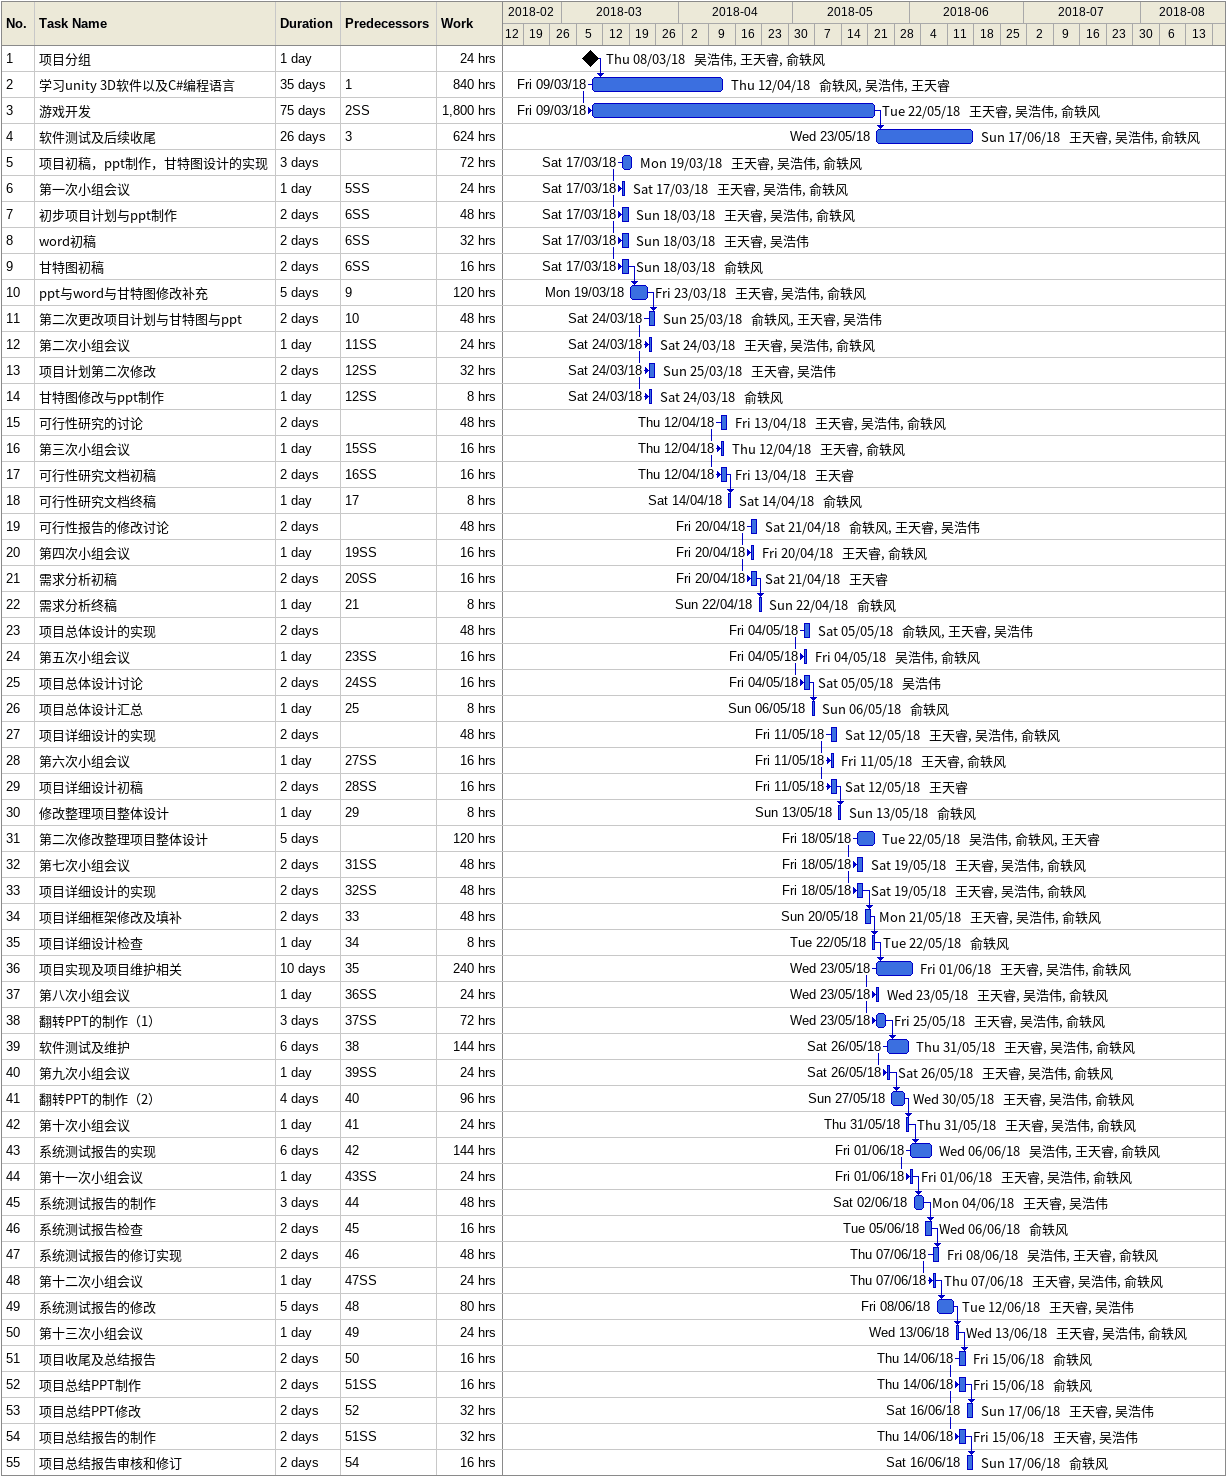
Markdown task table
| ID | Task | Duration | Start | Finish | Predecessors | Resources | Work (h) |
|---|---|---|---|---|---|---|---|
| 1 | 项目分组 | 1d | 2018-03-08 | 2018-03-08 |  | 吴浩伟, 王天睿, 俞轶风 | 24 |
| 2 | 学习unity 3D软件以及C#编程语言 | 35d | 2018-03-09 | 2018-04-12 | 1 | 俞轶风, 吴浩伟, 王天睿 | 840 |
| 3 | 游戏开发 | 75d | 2018-03-09 | 2018-05-22 | 2SS | 王天睿, 吴浩伟, 俞轶风 | 1800 |
| 4 | 软件测试及后续收尾 | 26d | 2018-05-23 | 2018-06-17 | 3 | 王天睿, 吴浩伟, 俞轶风 | 624 |
| 5 | 项目初稿，ppt制作，甘特图设计的实现 | 3d | 2018-03-17 | 2018-03-19 |  | 王天睿, 吴浩伟, 俞轶风 | 72 |
| 6 | 第一次小组会议 | 1d | 2018-03-17 | 2018-03-17 | 5SS | 王天睿, 吴浩伟, 俞轶风 | 24 |
| 7 | 初步项目计划与ppt制作 | 2d | 2018-03-17 | 2018-03-18 | 6SS | 王天睿, 吴浩伟, 俞轶风 | 48 |
| 8 | word初稿 | 2d | 2018-03-17 | 2018-03-18 | 6SS | 王天睿, 吴浩伟 | 32 |
| 9 | 甘特图初稿 | 2d | 2018-03-17 | 2018-03-18 | 6SS | 俞轶风 | 16 |
| 10 | ppt与word与甘特图修改补充 | 5d | 2018-03-19 | 2018-03-23 | 9 | 王天睿, 吴浩伟, 俞轶风 | 120 |
| 11 | 第二次更改项目计划与甘特图与ppt | 2d | 2018-03-24 | 2018-03-25 | 10 | 俞轶风, 王天睿, 吴浩伟 | 48 |
| 12 | 第二次小组会议 | 1d | 2018-03-24 | 2018-03-24 | 11SS | 王天睿, 吴浩伟, 俞轶风 | 24 |
| 13 | 项目计划第二次修改 | 2d | 2018-03-24 | 2018-03-25 | 12SS | 王天睿, 吴浩伟 | 32 |
| 14 | 甘特图修改与ppt制作 | 1d | 2018-03-24 | 2018-03-24 | 12SS | 俞轶风 | 8 |
| 15 | 可行性研究的讨论 | 2d | 2018-04-12 | 2018-04-13 |  | 王天睿, 吴浩伟, 俞轶风 | 48 |
| 16 | 第三次小组会议 | 1d | 2018-04-12 | 2018-04-12 | 15SS | 王天睿, 俞轶风 | 16 |
| 17 | 可行性研究文档初稿 | 2d | 2018-04-12 | 2018-04-13 | 16SS | 王天睿 | 16 |
| 18 | 可行性研究文档终稿 | 1d | 2018-04-14 | 2018-04-14 | 17 | 俞轶风 | 8 |
| 19 | 可行性报告的修改讨论 | 2d | 2018-04-20 | 2018-04-21 |  | 俞轶风, 王天睿, 吴浩伟 | 48 |
| 20 | 第四次小组会议 | 1d | 2018-04-20 | 2018-04-20 | 19SS | 王天睿, 俞轶风 | 16 |
| 21 | 需求分析初稿 | 2d | 2018-04-20 | 2018-04-21 | 20SS | 王天睿 | 16 |
| 22 | 需求分析终稿 | 1d | 2018-04-22 | 2018-04-22 | 21 | 俞轶风 | 8 |
| 23 | 项目总体设计的实现 | 2d | 2018-05-04 | 2018-05-05 |  | 俞轶风, 王天睿, 吴浩伟 | 48 |
| 24 | 第五次小组会议 | 1d | 2018-05-04 | 2018-05-04 | 23SS | 吴浩伟, 俞轶风 | 16 |
| 25 | 项目总体设计讨论 | 2d | 2018-05-04 | 2018-05-05 | 24SS | 吴浩伟 | 16 |
| 26 | 项目总体设计汇总 | 1d | 2018-05-06 | 2018-05-06 | 25 | 俞轶风 | 8 |
| 27 | 项目详细设计的实现 | 2d | 2018-05-11 | 2018-05-12 |  | 王天睿, 吴浩伟, 俞轶风 | 48 |
| 28 | 第六次小组会议 | 1d | 2018-05-11 | 2018-05-11 | 27SS | 王天睿, 俞轶风 | 16 |
| 29 | 项目详细设计初稿 | 2d | 2018-05-11 | 2018-05-12 | 28SS | 王天睿 | 16 |
| 30 | 修改整理项目整体设计 | 1d | 2018-05-13 | 2018-05-13 | 29 | 俞轶风 | 8 |
| 31 | 第二次修改整理项目整体设计 | 5d | 2018-05-18 | 2018-05-22 |  | 吴浩伟, 俞轶风, 王天睿 | 120 |
| 32 | 第七次小组会议 | 2d | 2018-05-18 | 2018-05-19 | 31SS | 王天睿, 吴浩伟, 俞轶风 | 48 |
| 33 | 项目详细设计的实现 | 2d | 2018-05-18 | 2018-05-19 | 32SS | 王天睿, 吴浩伟, 俞轶风 | 48 |
| 34 | 项目详细框架修改及填补 | 2d | 2018-05-20 | 2018-05-21 | 33 | 王天睿, 吴浩伟, 俞轶风 | 48 |
| 35 | 项目详细设计检查 | 1d | 2018-05-22 | 2018-05-22 | 34 | 俞轶风 | 8 |
| 36 | 项目实现及项目维护相关 | 10d | 2018-05-23 | 2018-06-01 | 35 | 王天睿, 吴浩伟, 俞轶风 | 240 |
| 37 | 第八次小组会议 | 1d | 2018-05-23 | 2018-05-23 | 36SS | 王天睿, 吴浩伟, 俞轶风 | 24 |
| 38 | 翻转PPT的制作（1） | 3d | 2018-05-23 | 2018-05-25 | 37SS | 王天睿, 吴浩伟, 俞轶风 | 72 |
| 39 | 软件测试及维护 | 6d | 2018-05-26 | 2018-05-31 | 38 | 王天睿, 吴浩伟, 俞轶风 | 144 |
| 40 | 第九次小组会议 | 1d | 2018-05-26 | 2018-05-26 | 39SS | 王天睿, 吴浩伟, 俞轶风 | 24 |
| 41 | 翻转PPT的制作（2） | 4d | 2018-05-27 | 2018-05-30 | 40 | 王天睿, 吴浩伟, 俞轶风 | 96 |
| 42 | 第十次小组会议 | 1d | 2018-05-31 | 2018-05-31 | 41 | 王天睿, 吴浩伟, 俞轶风 | 24 |
| 43 | 系统测试报告的实现 | 6d | 2018-06-01 | 2018-06-06 | 42 | 吴浩伟, 王天睿, 俞轶风 | 144 |
| 44 | 第十一次小组会议 | 1d | 2018-06-01 | 2018-06-01 | 43SS | 王天睿, 吴浩伟, 俞轶风 | 24 |
| 45 | 系统测试报告的制作 | 3d | 2018-06-02 | 2018-06-04 | 44 | 王天睿, 吴浩伟 | 48 |
| 46 | 系统测试报告检查 | 2d | 2018-06-05 | 2018-06-06 | 45 | 俞轶风 | 16 |
| 47 | 系统测试报告的修订实现 | 2d | 2018-06-07 | 2018-06-08 | 46 | 吴浩伟, 王天睿, 俞轶风 | 48 |
| 48 | 第十二次小组会议 | 1d | 2018-06-07 | 2018-06-07 | 47SS | 王天睿, 吴浩伟, 俞轶风 | 24 |
| 49 | 系统测试报告的修改 | 5d | 2018-06-08 | 2018-06-12 | 48 | 王天睿, 吴浩伟 | 80 |
| 50 | 第十三次小组会议 | 1d | 2018-06-13 | 2018-06-13 | 49 | 王天睿, 吴浩伟, 俞轶风 | 24 |
| 51 | 项目收尾及总结报告 | 2d | 2018-06-14 | 2018-06-15 | 50 | 俞轶风 | 16 |
| 52 | 项目总结PPT制作 | 2d | 2018-06-14 | 2018-06-15 | 51SS | 俞轶风 | 16 |
| 53 | 项目总结PPT修改 | 2d | 2018-06-16 | 2018-06-17 | 52 | 王天睿, 吴浩伟 | 32 |
| 54 | 项目总结报告的制作 | 2d | 2018-06-14 | 2018-06-15 | 51SS | 王天睿, 吴浩伟 | 32 |
| 55 | 项目总结报告审核和修订 | 2d | 2018-06-16 | 2018-06-17 | 54 | 俞轶风 | 16 |
